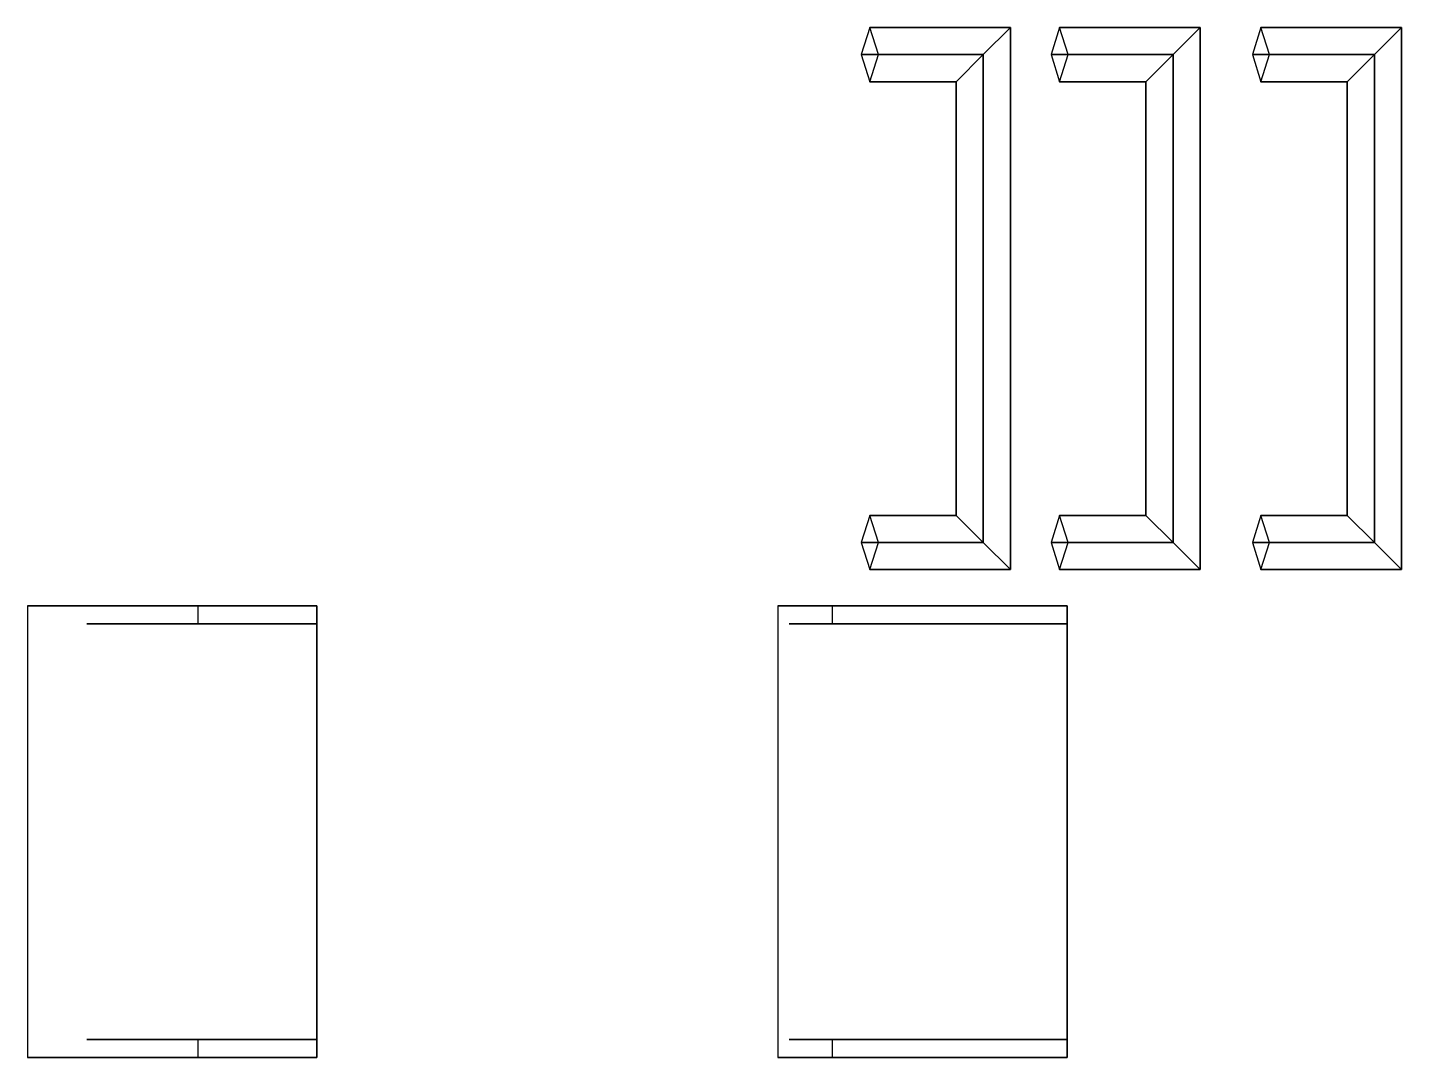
# Model space of a CAD drawing. Extents: x -1.54 to 1.54, y -0.97 to 0.97.
# Drawn here: x 0.785 to 1.545, y -0.97 to -0.4 of the extents above.
import ezdxf

# ---------------------------------------------------------------- set-up
doc = ezdxf.new("R2010")
doc.units = 0
doc.layers.add('LADDER', color=3, linetype='CONTINUOUS')

msp = doc.modelspace()

# ---------------------------------------------------------------- linework, layer by layer
at = {"layer": 'LADDER'}
for points in [[(1.31364, -0.415, 1.305), (1.32864, -0.4, 1.29), (1.25091, -0.4, 1.29), (1.24614, -0.415, 1.305)], [(1.32864, -0.4, 1.29), (1.31364, -0.415, 1.275), (1.25568, -0.415, 1.275), (1.25091, -0.4, 1.29)], [(1.32864, -0.7, 1.29), (1.31364, -0.685, 1.275), (1.31364, -0.415, 1.275), (1.32864, -0.4, 1.29)], [(1.31364, -0.685, 1.305), (1.32864, -0.7, 1.29), (1.32864, -0.4, 1.29), (1.31364, -0.415, 1.305)], [(1.41864, -0.415, 0.975), (1.43364, -0.4, 0.96), (1.35591, -0.4, 0.96), (1.35114, -0.415, 0.975)], [(1.43364, -0.4, 0.96), (1.41864, -0.415, 0.945), (1.36068, -0.415, 0.945), (1.35591, -0.4, 0.96)], [(1.43364, -0.7, 0.96), (1.41864, -0.685, 0.945), (1.41864, -0.415, 0.945), (1.43364, -0.4, 0.96)], [(1.41864, -0.685, 0.975), (1.43364, -0.7, 0.96), (1.43364, -0.4, 0.96), (1.41864, -0.415, 0.975)], [(1.53, -0.415, 0.625), (1.545, -0.4, 0.61), (1.46727, -0.4, 0.61), (1.4625, -0.415, 0.625)], [(1.545, -0.4, 0.61), (1.53, -0.415, 0.595), (1.47205, -0.415, 0.595), (1.46727, -0.4, 0.61)], [(1.545, -0.7, 0.61), (1.53, -0.685, 0.595), (1.53, -0.415, 0.595), (1.545, -0.4, 0.61)], [(1.53, -0.685, 0.625), (1.545, -0.7, 0.61), (1.545, -0.4, 0.61), (1.53, -0.415, 0.625)], [(1.29864, -0.43, 1.29), (1.31364, -0.415, 1.305), (1.24614, -0.415, 1.305), (1.25091, -0.43, 1.29)], [(1.31364, -0.415, 1.275), (1.29864, -0.43, 1.29), (1.25091, -0.43, 1.29), (1.25568, -0.415, 1.275)], [(1.31364, -0.685, 1.275), (1.29864, -0.67, 1.29), (1.29864, -0.43, 1.29), (1.31364, -0.415, 1.275)], [(1.29864, -0.67, 1.29), (1.31364, -0.685, 1.305), (1.31364, -0.415, 1.305), (1.29864, -0.43, 1.29)], [(1.40364, -0.43, 0.96), (1.41864, -0.415, 0.975), (1.35114, -0.415, 0.975), (1.35591, -0.43, 0.96)], [(1.41864, -0.415, 0.945), (1.40364, -0.43, 0.96), (1.35591, -0.43, 0.96), (1.36068, -0.415, 0.945)], [(1.41864, -0.685, 0.945), (1.40364, -0.67, 0.96), (1.40364, -0.43, 0.96), (1.41864, -0.415, 0.945)], [(1.40364, -0.67, 0.96), (1.41864, -0.685, 0.975), (1.41864, -0.415, 0.975), (1.40364, -0.43, 0.96)], [(1.515, -0.43, 0.61), (1.53, -0.415, 0.625), (1.4625, -0.415, 0.625), (1.46727, -0.43, 0.61)], [(1.53, -0.415, 0.595), (1.515, -0.43, 0.61), (1.46727, -0.43, 0.61), (1.47205, -0.415, 0.595)], [(1.53, -0.685, 0.595), (1.515, -0.67, 0.61), (1.515, -0.43, 0.61), (1.53, -0.415, 0.595)], [(1.515, -0.67, 0.61), (1.53, -0.685, 0.625), (1.53, -0.415, 0.625), (1.515, -0.43, 0.61)], [(1.31364, -0.685, 1.305), (1.29864, -0.67, 1.29), (1.25091, -0.67, 1.29), (1.24614, -0.685, 1.305)], [(1.29864, -0.67, 1.29), (1.31364, -0.685, 1.275), (1.25568, -0.685, 1.275), (1.25091, -0.67, 1.29)], [(1.41864, -0.685, 0.975), (1.40364, -0.67, 0.96), (1.35591, -0.67, 0.96), (1.35114, -0.685, 0.975)], [(1.40364, -0.67, 0.96), (1.41864, -0.685, 0.945), (1.36068, -0.685, 0.945), (1.35591, -0.67, 0.96)], [(1.53, -0.685, 0.625), (1.515, -0.67, 0.61), (1.46727, -0.67, 0.61), (1.4625, -0.685, 0.625)], [(1.515, -0.67, 0.61), (1.53, -0.685, 0.595), (1.47205, -0.685, 0.595), (1.46727, -0.67, 0.61)], [(1.32864, -0.7, 1.29), (1.31364, -0.685, 1.305), (1.24614, -0.685, 1.305), (1.25091, -0.7, 1.29)], [(1.31364, -0.685, 1.275), (1.32864, -0.7, 1.29), (1.25091, -0.7, 1.29), (1.25568, -0.685, 1.275)], [(1.43364, -0.7, 0.96), (1.41864, -0.685, 0.975), (1.35114, -0.685, 0.975), (1.35591, -0.7, 0.96)], [(1.41864, -0.685, 0.945), (1.43364, -0.7, 0.96), (1.35591, -0.7, 0.96), (1.36068, -0.685, 0.945)], [(1.545, -0.7, 0.61), (1.53, -0.685, 0.625), (1.4625, -0.685, 0.625), (1.46727, -0.7, 0.61)], [(1.53, -0.685, 0.595), (1.545, -0.7, 0.61), (1.46727, -0.7, 0.61), (1.47205, -0.685, 0.595)], [(0.945, -0.72, 1.805), (0.945, -0.72, 1.785), (0.81778, -0.72, 1.785), (0.785, -0.72, 1.805)], [(0.945, -0.97, 1.805), (0.945, -0.72, 1.805), (0.785, -0.72, 1.805), (0.785, -0.97, 1.805)], [(0.87943, -0.72, 1.74717), (0.81778, -0.72, 1.785), (0.945, -0.72, 1.785), (0.87943, -0.72, 1.74717)], [(0.87943, -0.72, 1.74717), (0.945, -0.72, 1.785), (0.945, -0.73, 1.785), (0.87943, -0.73, 1.74717)], [(0.945, -0.97, 1.785), (0.945, -0.72, 1.785), (0.945, -0.72, 1.805), (0.945, -0.97, 1.805)], [(1.36, -0.72, 1.45), (1.36, -0.72, 1.43), (1.20636, -0.72, 1.43), (1.2, -0.72, 1.45)], [(1.36, -0.97, 1.45), (1.36, -0.72, 1.45), (1.2, -0.72, 1.45), (1.2, -0.97, 1.45)], [(1.23019, -0.72, 1.35511), (1.20636, -0.72, 1.43), (1.36, -0.72, 1.43), (1.23019, -0.72, 1.35511)], [(1.23019, -0.72, 1.35511), (1.36, -0.72, 1.43), (1.36, -0.73, 1.43), (1.23019, -0.73, 1.35511)], [(1.36, -0.97, 1.43), (1.36, -0.72, 1.43), (1.36, -0.72, 1.45), (1.36, -0.97, 1.45)], [(0.87943, -0.73, 1.74717), (0.945, -0.73, 1.785), (0.81778, -0.73, 1.785), (0.87943, -0.73, 1.74717)], [(1.23019, -0.73, 1.35511), (1.36, -0.73, 1.43), (1.20636, -0.73, 1.43), (1.23019, -0.73, 1.35511)], [(0.87943, -0.96, 1.74717), (0.81778, -0.96, 1.785), (0.945, -0.96, 1.785), (0.87943, -0.96, 1.74717)], [(0.87943, -0.96, 1.74717), (0.945, -0.96, 1.785), (0.945, -0.97, 1.785), (0.87943, -0.97, 1.74717)], [(1.23019, -0.96, 1.35511), (1.20636, -0.96, 1.43), (1.36, -0.96, 1.43), (1.23019, -0.96, 1.35511)], [(1.23019, -0.96, 1.35511), (1.36, -0.96, 1.43), (1.36, -0.97, 1.43), (1.23019, -0.97, 1.35511)], [(0.785, -0.97, 1.805), (0.81778, -0.97, 1.785), (0.945, -0.97, 1.785), (0.945, -0.97, 1.805)], [(0.87943, -0.97, 1.74717), (0.945, -0.97, 1.785), (0.81778, -0.97, 1.785), (0.87943, -0.97, 1.74717)], [(1.2, -0.97, 1.45), (1.20636, -0.97, 1.43), (1.36, -0.97, 1.43), (1.36, -0.97, 1.45)], [(1.23019, -0.97, 1.35511), (1.36, -0.97, 1.43), (1.20636, -0.97, 1.43), (1.23019, -0.97, 1.35511)]]:
    msp.add_3dface(points, dxfattribs=at)

doc.saveas('drawing.dxf')
